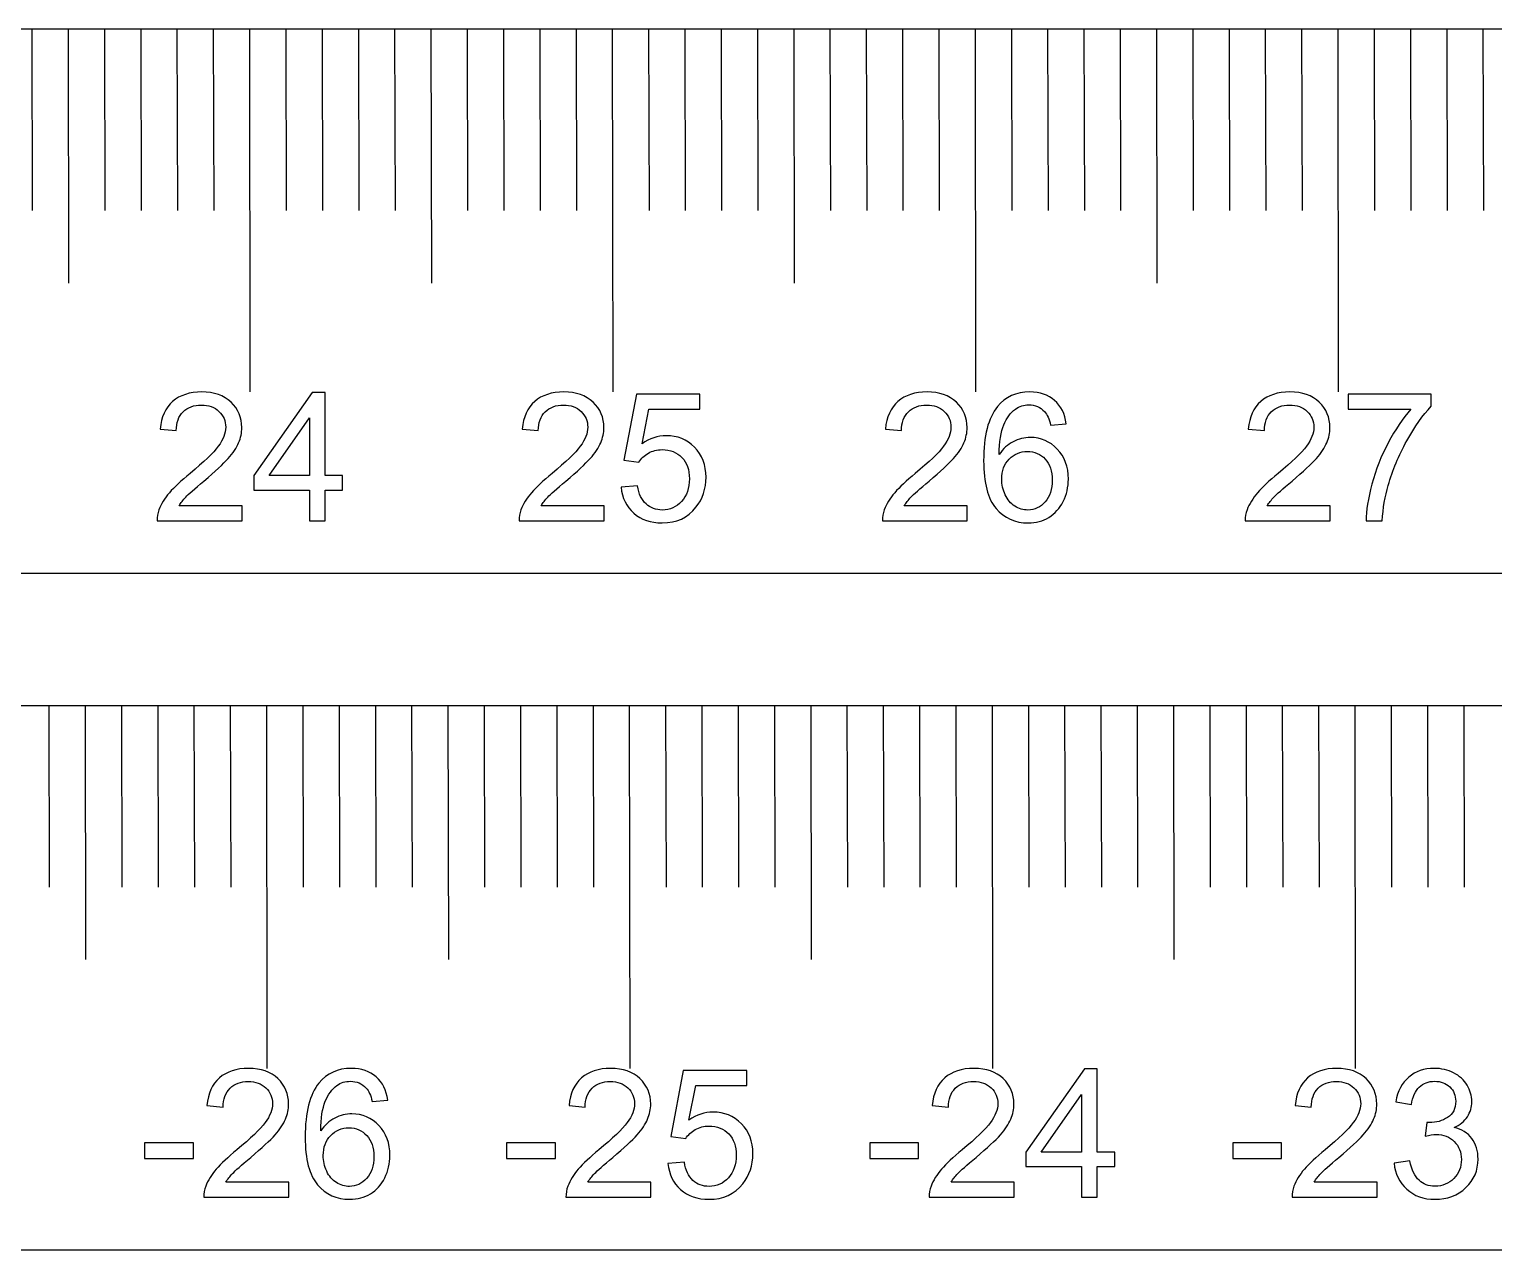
# Model space of a CAD drawing. Header units: millimetres. Extents: x -300 to 279, y -192 to 238.
# Drawn here: x -6.9 to 33.46, y -192.01 to -158.36 of the extents above; entities that cross this region are included whole.
import ezdxf

# ---------------------------------------------------------------- set-up
doc = ezdxf.new("R2010")
doc.units = ezdxf.units.MM
doc.layers.add('CAMADA_1', color=7, linetype='CONTINUOUS')

msp = doc.modelspace()

# ---------------------------------------------------------------- linework, layer by layer
at = {"layer": 'CAMADA_1', "color": 250}
for points, knots in [([(-240.8244, -158.3605), (-240.8244, -158.3605), (259.1756, -158.3605), (259.1756, -158.3605), (259.1756, -158.3605), (259.1756, -173.3605), (259.1756, -173.3605), (259.1756, -173.3605), (-240.8244, -173.3605), (-240.8244, -173.3605), (-240.8244, -173.3605), (-240.8244, -158.3605), (-240.8244, -158.3605)], [0, 0, 0, 0, 0.25, 0.25, 0.25, 0.5, 0.5, 0.5, 0.75, 0.75, 0.75, 1, 1, 1, 1]), ([(-1.0378, -171.4967), (-1.0378, -171.4967), (-1.0378, -171.9116), (-1.0378, -171.9116), (-1.0378, -171.9116), (-3.3789, -171.9116), (-3.3789, -171.9116), (-3.3822, -171.8071), (-3.3649, -171.7066), (-3.3278, -171.6095), (-3.2677, -171.4506), (-3.1714, -171.2934), (-3.0389, -171.1395), (-2.9064, -170.9856), (-2.7171, -170.8078), (-2.4709, -170.6061), (-2.0882, -170.2908), (-1.8281, -170.0414), (-1.6922, -169.857), (-1.5556, -169.6726), (-1.4873, -169.4981), (-1.4873, -169.3335), (-1.4873, -169.1615), (-1.549, -169.0166), (-1.6725, -168.898), (-1.796, -168.7803), (-1.9573, -168.7211), (-2.1557, -168.7211), (-2.3656, -168.7211), (-2.5335, -168.7836), (-2.6594, -168.9087), (-2.7854, -169.033), (-2.8488, -169.2059), (-2.8504, -169.4273), (-2.8504, -169.4273), (-3.2949, -169.3829), (-3.2949, -169.3829), (-3.2645, -169.0503), (-3.1492, -168.7968), (-2.95, -168.6223), (-2.75, -168.4478), (-2.4825, -168.3605), (-2.1458, -168.3605), (-1.8067, -168.3605), (-1.5375, -168.4544), (-1.3399, -168.6429), (-1.1416, -168.8314), (-1.0428, -169.0651), (-1.0428, -169.3434), (-1.0428, -169.485), (-1.0716, -169.6241), (-1.13, -169.7607), (-1.1876, -169.8982), (-1.284, -170.0422), (-1.4181, -170.1937), (-1.5531, -170.3443), (-1.7762, -170.5526), (-2.0873, -170.816), (-2.3483, -171.0349), (-2.5162, -171.1831), (-2.5903, -171.2613), (-2.6644, -171.3395), (-2.7253, -171.4177), (-2.7739, -171.4967), (-2.7739, -171.4967), (-1.0378, -171.4967), (-1.0378, -171.4967)], [0, 0, 0, 0, 0.0454545, 0.0454545, 0.0454545, 0.0909091, 0.0909091, 0.0909091, 0.1363636, 0.1363636, 0.1363636, 0.1818182, 0.1818182, 0.1818182, 0.2272727, 0.2272727, 0.2272727, 0.2727273, 0.2727273, 0.2727273, 0.3181818, 0.3181818, 0.3181818, 0.3636364, 0.3636364, 0.3636364, 0.4090909, 0.4090909, 0.4090909, 0.4545455, 0.4545455, 0.4545455, 0.5, 0.5, 0.5, 0.5454545, 0.5454545, 0.5454545, 0.5909091, 0.5909091, 0.5909091, 0.6363636, 0.6363636, 0.6363636, 0.6818182, 0.6818182, 0.6818182, 0.7272727, 0.7272727, 0.7272727, 0.7727273, 0.7727273, 0.7727273, 0.8181818, 0.8181818, 0.8181818, 0.8636364, 0.8636364, 0.8636364, 0.9090909, 0.9090909, 0.9090909, 0.9545455, 0.9545455, 0.9545455, 1, 1, 1, 1]), ([(0.8201, -171.9116), (0.8201, -171.9116), (0.8201, -171.067), (0.8201, -171.067), (0.8201, -171.067), (-0.7159, -171.067), (-0.7159, -171.067), (-0.7159, -171.067), (-0.7159, -170.667), (-0.7159, -170.667), (-0.7159, -170.667), (0.8991, -168.3753), (0.8991, -168.3753), (0.8991, -168.3753), (1.2547, -168.3753), (1.2547, -168.3753), (1.2547, -168.3753), (1.2547, -170.667), (1.2547, -170.667), (1.2547, -170.667), (1.7338, -170.667), (1.7338, -170.667), (1.7338, -170.667), (1.7338, -171.067), (1.7338, -171.067), (1.7338, -171.067), (1.2547, -171.067), (1.2547, -171.067), (1.2547, -171.067), (1.2547, -171.9116), (1.2547, -171.9116), (1.2547, -171.9116), (0.8201, -171.9116), (0.8201, -171.9116)], [0, 0, 0, 0, 0.0909091, 0.0909091, 0.0909091, 0.1818182, 0.1818182, 0.1818182, 0.2727273, 0.2727273, 0.2727273, 0.3636364, 0.3636364, 0.3636364, 0.4545455, 0.4545455, 0.4545455, 0.5454545, 0.5454545, 0.5454545, 0.6363636, 0.6363636, 0.6363636, 0.7272727, 0.7272727, 0.7272727, 0.8181818, 0.8181818, 0.8181818, 0.9090909, 0.9090909, 0.9090909, 1, 1, 1, 1]), ([(8.9422, -171.4967), (8.9422, -171.4967), (8.9422, -171.9116), (8.9422, -171.9116), (8.9422, -171.9116), (6.6011, -171.9116), (6.6011, -171.9116), (6.5978, -171.8071), (6.6151, -171.7066), (6.6522, -171.6095), (6.7123, -171.4506), (6.8086, -171.2934), (6.9411, -171.1395), (7.0736, -170.9856), (7.2629, -170.8078), (7.5091, -170.6061), (7.8918, -170.2908), (8.1519, -170.0414), (8.2878, -169.857), (8.4244, -169.6726), (8.4927, -169.4981), (8.4927, -169.3335), (8.4927, -169.1615), (8.431, -169.0166), (8.3075, -168.898), (8.184, -168.7803), (8.0227, -168.7211), (7.8243, -168.7211), (7.6144, -168.7211), (7.4465, -168.7836), (7.3206, -168.9087), (7.1946, -169.033), (7.1312, -169.2059), (7.1296, -169.4273), (7.1296, -169.4273), (6.6851, -169.3829), (6.6851, -169.3829), (6.7155, -169.0503), (6.8308, -168.7968), (7.03, -168.6223), (7.23, -168.4478), (7.4975, -168.3605), (7.8342, -168.3605), (8.1733, -168.3605), (8.4425, -168.4544), (8.6401, -168.6429), (8.8384, -168.8314), (8.9372, -169.0651), (8.9372, -169.3434), (8.9372, -169.485), (8.9084, -169.6241), (8.85, -169.7607), (8.7924, -169.8982), (8.696, -170.0422), (8.5619, -170.1937), (8.4269, -170.3443), (8.2038, -170.5526), (7.8927, -170.816), (7.6317, -171.0349), (7.4638, -171.1831), (7.3897, -171.2613), (7.3156, -171.3395), (7.2547, -171.4177), (7.2061, -171.4967), (7.2061, -171.4967), (8.9422, -171.4967), (8.9422, -171.4967)], [0, 0, 0, 0, 0.0454545, 0.0454545, 0.0454545, 0.0909091, 0.0909091, 0.0909091, 0.1363636, 0.1363636, 0.1363636, 0.1818182, 0.1818182, 0.1818182, 0.2272727, 0.2272727, 0.2272727, 0.2727273, 0.2727273, 0.2727273, 0.3181818, 0.3181818, 0.3181818, 0.3636364, 0.3636364, 0.3636364, 0.4090909, 0.4090909, 0.4090909, 0.4545455, 0.4545455, 0.4545455, 0.5, 0.5, 0.5, 0.5454545, 0.5454545, 0.5454545, 0.5909091, 0.5909091, 0.5909091, 0.6363636, 0.6363636, 0.6363636, 0.6818182, 0.6818182, 0.6818182, 0.7272727, 0.7272727, 0.7272727, 0.7727273, 0.7727273, 0.7727273, 0.8181818, 0.8181818, 0.8181818, 0.8636364, 0.8636364, 0.8636364, 0.9090909, 0.9090909, 0.9090909, 0.9545455, 0.9545455, 0.9545455, 1, 1, 1, 1]), ([(9.4122, -170.9831), (9.4122, -170.9831), (9.8666, -170.9485), (9.8666, -170.9485), (9.9004, -171.1699), (9.9786, -171.3362), (10.1004, -171.4482), (10.2222, -171.5593), (10.3712, -171.6153), (10.5465, -171.6153), (10.7581, -171.6153), (10.9351, -171.5362), (11.0791, -171.379), (11.2223, -171.221), (11.294, -171.0119), (11.294, -170.7518), (11.294, -170.504), (11.2256, -170.3089), (11.0882, -170.1657), (10.9507, -170.0225), (10.7688, -169.9509), (10.5424, -169.9509), (10.4017, -169.9509), (10.2757, -169.983), (10.1638, -170.0472), (10.0526, -170.1114), (9.9654, -170.1945), (9.9012, -170.2966), (9.9012, -170.2966), (9.4913, -170.2373), (9.4913, -170.2373), (9.4913, -170.2373), (9.832, -168.4198), (9.832, -168.4198), (9.832, -168.4198), (11.5853, -168.4198), (11.5853, -168.4198), (11.5853, -168.4198), (11.5853, -168.8347), (11.5853, -168.8347), (11.5853, -168.8347), (10.1786, -168.8347), (10.1786, -168.8347), (10.1786, -168.8347), (9.9901, -169.7887), (9.9901, -169.7887), (10.2016, -169.6397), (10.4239, -169.5656), (10.656, -169.5656), (10.9639, -169.5656), (11.224, -169.6726), (11.4355, -169.8867), (11.6471, -170.1007), (11.7533, -170.3756), (11.7533, -170.7114), (11.7533, -171.0317), (11.6603, -171.3082), (11.4742, -171.5412), (11.2479, -171.8276), (10.9384, -171.9709), (10.5465, -171.9709), (10.2255, -171.9709), (9.9637, -171.8803), (9.7604, -171.7001), (9.5571, -171.5198), (9.441, -171.2811), (9.4122, -170.9831)], [0, 0, 0, 0, 0.0454545, 0.0454545, 0.0454545, 0.0909091, 0.0909091, 0.0909091, 0.1363636, 0.1363636, 0.1363636, 0.1818182, 0.1818182, 0.1818182, 0.2272727, 0.2272727, 0.2272727, 0.2727273, 0.2727273, 0.2727273, 0.3181818, 0.3181818, 0.3181818, 0.3636364, 0.3636364, 0.3636364, 0.4090909, 0.4090909, 0.4090909, 0.4545455, 0.4545455, 0.4545455, 0.5, 0.5, 0.5, 0.5454545, 0.5454545, 0.5454545, 0.5909091, 0.5909091, 0.5909091, 0.6363636, 0.6363636, 0.6363636, 0.6818182, 0.6818182, 0.6818182, 0.7272727, 0.7272727, 0.7272727, 0.7727273, 0.7727273, 0.7727273, 0.8181818, 0.8181818, 0.8181818, 0.8636364, 0.8636364, 0.8636364, 0.9090909, 0.9090909, 0.9090909, 0.9545455, 0.9545455, 0.9545455, 1, 1, 1, 1]), ([(18.9544, -171.4967), (18.9544, -171.4967), (18.9544, -171.9116), (18.9544, -171.9116), (18.9544, -171.9116), (16.6133, -171.9116), (16.6133, -171.9116), (16.61, -171.8071), (16.6273, -171.7066), (16.6644, -171.6095), (16.7245, -171.4506), (16.8208, -171.2934), (16.9533, -171.1395), (17.0858, -170.9856), (17.2751, -170.8078), (17.5213, -170.6061), (17.904, -170.2908), (18.1641, -170.0414), (18.3, -169.857), (18.4366, -169.6726), (18.5049, -169.4981), (18.5049, -169.3335), (18.5049, -169.1615), (18.4432, -169.0166), (18.3197, -168.898), (18.1962, -168.7803), (18.0349, -168.7211), (17.8365, -168.7211), (17.6266, -168.7211), (17.4587, -168.7836), (17.3328, -168.9087), (17.2068, -169.033), (17.1434, -169.2059), (17.1418, -169.4273), (17.1418, -169.4273), (16.6973, -169.3829), (16.6973, -169.3829), (16.7277, -169.0503), (16.843, -168.7968), (17.0422, -168.6223), (17.2422, -168.4478), (17.5097, -168.3605), (17.8464, -168.3605), (18.1855, -168.3605), (18.4547, -168.4544), (18.6523, -168.6429), (18.8506, -168.8314), (18.9494, -169.0651), (18.9494, -169.3434), (18.9494, -169.485), (18.9206, -169.6241), (18.8622, -169.7607), (18.8046, -169.8982), (18.7082, -170.0422), (18.5741, -170.1937), (18.4391, -170.3443), (18.216, -170.5526), (17.9049, -170.816), (17.6439, -171.0349), (17.476, -171.1831), (17.4019, -171.2613), (17.3278, -171.3395), (17.2669, -171.4177), (17.2183, -171.4967), (17.2183, -171.4967), (18.9544, -171.4967), (18.9544, -171.4967)], [0, 0, 0, 0, 0.0454545, 0.0454545, 0.0454545, 0.0909091, 0.0909091, 0.0909091, 0.1363636, 0.1363636, 0.1363636, 0.1818182, 0.1818182, 0.1818182, 0.2272727, 0.2272727, 0.2272727, 0.2727273, 0.2727273, 0.2727273, 0.3181818, 0.3181818, 0.3181818, 0.3636364, 0.3636364, 0.3636364, 0.4090909, 0.4090909, 0.4090909, 0.4545455, 0.4545455, 0.4545455, 0.5, 0.5, 0.5, 0.5454545, 0.5454545, 0.5454545, 0.5909091, 0.5909091, 0.5909091, 0.6363636, 0.6363636, 0.6363636, 0.6818182, 0.6818182, 0.6818182, 0.7272727, 0.7272727, 0.7272727, 0.7727273, 0.7727273, 0.7727273, 0.8181818, 0.8181818, 0.8181818, 0.8636364, 0.8636364, 0.8636364, 0.9090909, 0.9090909, 0.9090909, 0.9545455, 0.9545455, 0.9545455, 1, 1, 1, 1]), ([(21.6815, -169.2397), (21.6815, -169.2397), (21.2518, -169.2742), (21.2518, -169.2742), (21.2131, -169.1038), (21.158, -168.9795), (21.0864, -168.9022), (20.9687, -168.7779), (20.823, -168.7161), (20.6501, -168.7161), (20.511, -168.7161), (20.3875, -168.7548), (20.2813, -168.8322), (20.1447, -168.9318), (20.0377, -169.0767), (19.9578, -169.2676), (19.8788, -169.4594), (19.8377, -169.7319), (19.8344, -170.085), (19.9389, -169.9262), (20.0673, -169.8076), (20.2188, -169.7311), (20.3702, -169.6537), (20.5283, -169.615), (20.6946, -169.615), (20.9843, -169.615), (21.2312, -169.722), (21.4354, -169.9352), (21.6387, -170.1484), (21.7408, -170.4233), (21.7408, -170.7617), (21.7408, -170.9839), (21.693, -171.1897), (21.5975, -171.3807), (21.5012, -171.5716), (21.3704, -171.7173), (21.2024, -171.8186), (21.0353, -171.9198), (20.8452, -171.9709), (20.6328, -171.9709), (20.2715, -171.9709), (19.9759, -171.8375), (19.7471, -171.5716), (19.5191, -171.3058), (19.4047, -170.867), (19.4047, -170.2562), (19.4047, -169.573), (19.5314, -169.0758), (19.7842, -168.7655), (20.0048, -168.4955), (20.3019, -168.3605), (20.6764, -168.3605), (20.9547, -168.3605), (21.1835, -168.4387), (21.3613, -168.5943), (21.5391, -168.7499), (21.6461, -168.9647), (21.6815, -169.2397)], [0, 0, 0, 0, 0.0526316, 0.0526316, 0.0526316, 0.1052632, 0.1052632, 0.1052632, 0.1578947, 0.1578947, 0.1578947, 0.2105263, 0.2105263, 0.2105263, 0.2631579, 0.2631579, 0.2631579, 0.3157895, 0.3157895, 0.3157895, 0.3684211, 0.3684211, 0.3684211, 0.4210526, 0.4210526, 0.4210526, 0.4736842, 0.4736842, 0.4736842, 0.5263158, 0.5263158, 0.5263158, 0.5789474, 0.5789474, 0.5789474, 0.6315789, 0.6315789, 0.6315789, 0.6842105, 0.6842105, 0.6842105, 0.7368421, 0.7368421, 0.7368421, 0.7894737, 0.7894737, 0.7894737, 0.8421053, 0.8421053, 0.8421053, 0.8947368, 0.8947368, 0.8947368, 0.9473684, 0.9473684, 0.9473684, 1, 1, 1, 1]), ([(28.9566, -171.4967), (28.9566, -171.4967), (28.9566, -171.9116), (28.9566, -171.9116), (28.9566, -171.9116), (26.6155, -171.9116), (26.6155, -171.9116), (26.6122, -171.8071), (26.6295, -171.7066), (26.6666, -171.6095), (26.7267, -171.4506), (26.823, -171.2934), (26.9555, -171.1395), (27.088, -170.9856), (27.2773, -170.8078), (27.5235, -170.6061), (27.9062, -170.2908), (28.1663, -170.0414), (28.3022, -169.857), (28.4388, -169.6726), (28.5071, -169.4981), (28.5071, -169.3335), (28.5071, -169.1615), (28.4454, -169.0166), (28.3219, -168.898), (28.1984, -168.7803), (28.0371, -168.7211), (27.8387, -168.7211), (27.6288, -168.7211), (27.4609, -168.7836), (27.335, -168.9087), (27.209, -169.033), (27.1456, -169.2059), (27.144, -169.4273), (27.144, -169.4273), (26.6995, -169.3829), (26.6995, -169.3829), (26.7299, -169.0503), (26.8452, -168.7968), (27.0444, -168.6223), (27.2444, -168.4478), (27.5119, -168.3605), (27.8486, -168.3605), (28.1877, -168.3605), (28.4569, -168.4544), (28.6545, -168.6429), (28.8528, -168.8314), (28.9516, -169.0651), (28.9516, -169.3434), (28.9516, -169.485), (28.9228, -169.6241), (28.8644, -169.7607), (28.8068, -169.8982), (28.7104, -170.0422), (28.5763, -170.1937), (28.4413, -170.3443), (28.2182, -170.5526), (27.9071, -170.816), (27.6461, -171.0349), (27.4782, -171.1831), (27.4041, -171.2613), (27.33, -171.3395), (27.2691, -171.4177), (27.2205, -171.4967), (27.2205, -171.4967), (28.9566, -171.4967), (28.9566, -171.4967)], [0, 0, 0, 0, 0.0454545, 0.0454545, 0.0454545, 0.0909091, 0.0909091, 0.0909091, 0.1363636, 0.1363636, 0.1363636, 0.1818182, 0.1818182, 0.1818182, 0.2272727, 0.2272727, 0.2272727, 0.2727273, 0.2727273, 0.2727273, 0.3181818, 0.3181818, 0.3181818, 0.3636364, 0.3636364, 0.3636364, 0.4090909, 0.4090909, 0.4090909, 0.4545455, 0.4545455, 0.4545455, 0.5, 0.5, 0.5, 0.5454545, 0.5454545, 0.5454545, 0.5909091, 0.5909091, 0.5909091, 0.6363636, 0.6363636, 0.6363636, 0.6818182, 0.6818182, 0.6818182, 0.7272727, 0.7272727, 0.7272727, 0.7727273, 0.7727273, 0.7727273, 0.8181818, 0.8181818, 0.8181818, 0.8636364, 0.8636364, 0.8636364, 0.9090909, 0.9090909, 0.9090909, 0.9545455, 0.9545455, 0.9545455, 1, 1, 1, 1]), ([(29.4513, -168.8347), (29.4513, -168.8347), (29.4513, -168.4198), (29.4513, -168.4198), (29.4513, -168.4198), (31.738, -168.4198), (31.738, -168.4198), (31.738, -168.4198), (31.738, -168.7556), (31.738, -168.7556), (31.5133, -168.9952), (31.2894, -169.3137), (31.0688, -169.7113), (30.8474, -170.1089), (30.677, -170.518), (30.556, -170.9386), (30.4696, -171.2341), (30.4136, -171.5593), (30.3897, -171.9116), (30.3897, -171.9116), (29.9452, -171.9116), (29.9452, -171.9116), (29.9502, -171.6334), (30.0045, -171.2967), (30.109, -170.9024), (30.2136, -170.5073), (30.3626, -170.127), (30.5576, -169.7607), (30.7527, -169.3944), (30.9602, -169.0857), (31.1799, -168.8347), (31.1799, -168.8347), (29.4513, -168.8347), (29.4513, -168.8347)], [0, 0, 0, 0, 0.0909091, 0.0909091, 0.0909091, 0.1818182, 0.1818182, 0.1818182, 0.2727273, 0.2727273, 0.2727273, 0.3636364, 0.3636364, 0.3636364, 0.4545455, 0.4545455, 0.4545455, 0.5454545, 0.5454545, 0.5454545, 0.6363636, 0.6363636, 0.6363636, 0.7272727, 0.7272727, 0.7272727, 0.8181818, 0.8181818, 0.8181818, 0.9090909, 0.9090909, 0.9090909, 1, 1, 1, 1]), ([(0.8201, -170.667), (0.8201, -170.667), (0.8201, -169.0767), (0.8201, -169.0767), (0.8201, -169.0767), (-0.2887, -170.667), (-0.2887, -170.667), (-0.2887, -170.667), (0.8201, -170.667), (0.8201, -170.667)], [0, 0, 0, 0, 0.3333333, 0.3333333, 0.3333333, 0.6666667, 0.6666667, 0.6666667, 1, 1, 1, 1]), ([(19.9035, -170.7658), (19.9035, -170.9156), (19.9356, -171.0588), (19.999, -171.1955), (20.0624, -171.3321), (20.1513, -171.4358), (20.264, -171.5074), (20.3776, -171.579), (20.4978, -171.6153), (20.6254, -171.6153), (20.8106, -171.6153), (20.9687, -171.5412), (21.0995, -171.393), (21.2304, -171.2448), (21.2963, -171.044), (21.2963, -170.7896), (21.2963, -170.5452), (21.2312, -170.3526), (21.102, -170.2118), (20.9728, -170.071), (20.8081, -170.0002), (20.6081, -170.0002), (20.4122, -170.0002), (20.2451, -170.071), (20.1085, -170.2118), (19.9718, -170.3526), (19.9035, -170.5369), (19.9035, -170.7658)], [0, 0, 0, 0, 0.1111111, 0.1111111, 0.1111111, 0.2222222, 0.2222222, 0.2222222, 0.3333333, 0.3333333, 0.3333333, 0.4444444, 0.4444444, 0.4444444, 0.5555556, 0.5555556, 0.5555556, 0.6666667, 0.6666667, 0.6666667, 0.7777778, 0.7777778, 0.7777778, 0.8888889, 0.8888889, 0.8888889, 1, 1, 1, 1]), ([(-240.3555, -177.0107), (-240.3555, -177.0107), (259.6445, -177.0107), (259.6445, -177.0107), (259.6445, -177.0107), (259.6445, -192.0107), (259.6445, -192.0107), (259.6445, -192.0107), (-240.3555, -192.0107), (-240.3555, -192.0107), (-240.3555, -192.0107), (-240.3555, -177.0107), (-240.3555, -177.0107)], [0, 0, 0, 0, 0.25, 0.25, 0.25, 0.5, 0.5, 0.5, 0.75, 0.75, 0.75, 1, 1, 1, 1]), ([(0.2534, -190.1469), (0.2534, -190.1469), (0.2534, -190.5618), (0.2534, -190.5618), (0.2534, -190.5618), (-2.0877, -190.5618), (-2.0877, -190.5618), (-2.091, -190.4573), (-2.0737, -190.3568), (-2.0366, -190.2597), (-1.9765, -190.1008), (-1.8802, -189.9436), (-1.7477, -189.7897), (-1.6152, -189.6358), (-1.4259, -189.458), (-1.1797, -189.2563), (-0.797, -188.941), (-0.5369, -188.6916), (-0.401, -188.5072), (-0.2644, -188.3228), (-0.1961, -188.1483), (-0.1961, -187.9837), (-0.1961, -187.8117), (-0.2578, -187.6668), (-0.3813, -187.5482), (-0.5048, -187.4305), (-0.6661, -187.3713), (-0.8645, -187.3713), (-1.0744, -187.3713), (-1.2423, -187.4338), (-1.3682, -187.5589), (-1.4942, -187.6832), (-1.5576, -187.8561), (-1.5592, -188.0775), (-1.5592, -188.0775), (-2.0037, -188.0331), (-2.0037, -188.0331), (-1.9733, -187.7005), (-1.858, -187.447), (-1.6588, -187.2725), (-1.4588, -187.098), (-1.1913, -187.0107), (-0.8546, -187.0107), (-0.5155, -187.0107), (-0.2463, -187.1046), (-0.0487, -187.2931), (0.1496, -187.4816), (0.2484, -187.7153), (0.2484, -187.9936), (0.2484, -188.1352), (0.2196, -188.2743), (0.1612, -188.4109), (0.1036, -188.5484), (0.0072, -188.6924), (-0.1269, -188.8439), (-0.2619, -188.9945), (-0.485, -189.2028), (-0.7961, -189.4662), (-1.0571, -189.6851), (-1.225, -189.8333), (-1.2991, -189.9115), (-1.3732, -189.9897), (-1.4341, -190.0679), (-1.4827, -190.1469), (-1.4827, -190.1469), (0.2534, -190.1469), (0.2534, -190.1469)], [0, 0, 0, 0, 0.0454545, 0.0454545, 0.0454545, 0.0909091, 0.0909091, 0.0909091, 0.1363636, 0.1363636, 0.1363636, 0.1818182, 0.1818182, 0.1818182, 0.2272727, 0.2272727, 0.2272727, 0.2727273, 0.2727273, 0.2727273, 0.3181818, 0.3181818, 0.3181818, 0.3636364, 0.3636364, 0.3636364, 0.4090909, 0.4090909, 0.4090909, 0.4545455, 0.4545455, 0.4545455, 0.5, 0.5, 0.5, 0.5454545, 0.5454545, 0.5454545, 0.5909091, 0.5909091, 0.5909091, 0.6363636, 0.6363636, 0.6363636, 0.6818182, 0.6818182, 0.6818182, 0.7272727, 0.7272727, 0.7272727, 0.7727273, 0.7727273, 0.7727273, 0.8181818, 0.8181818, 0.8181818, 0.8636364, 0.8636364, 0.8636364, 0.9090909, 0.9090909, 0.9090909, 0.9545455, 0.9545455, 0.9545455, 1, 1, 1, 1]), ([(2.9805, -187.8899), (2.9805, -187.8899), (2.5508, -187.9244), (2.5508, -187.9244), (2.5121, -187.754), (2.457, -187.6297), (2.3854, -187.5524), (2.2677, -187.4281), (2.122, -187.3663), (1.9491, -187.3663), (1.81, -187.3663), (1.6865, -187.405), (1.5803, -187.4824), (1.4437, -187.582), (1.3367, -187.7269), (1.2568, -187.9178), (1.1778, -188.1096), (1.1367, -188.3821), (1.1334, -188.7352), (1.2379, -188.5764), (1.3663, -188.4578), (1.5178, -188.3813), (1.6692, -188.3039), (1.8273, -188.2652), (1.9936, -188.2652), (2.2833, -188.2652), (2.5302, -188.3722), (2.7344, -188.5854), (2.9377, -188.7986), (3.0398, -189.0735), (3.0398, -189.4119), (3.0398, -189.6341), (2.992, -189.8399), (2.8965, -190.0309), (2.8002, -190.2218), (2.6694, -190.3675), (2.5014, -190.4688), (2.3343, -190.57), (2.1442, -190.6211), (1.9318, -190.6211), (1.5705, -190.6211), (1.2749, -190.4877), (1.0461, -190.2218), (0.8181, -189.956), (0.7037, -189.5172), (0.7037, -188.9064), (0.7037, -188.2232), (0.8304, -187.726), (1.0832, -187.4157), (1.3038, -187.1457), (1.6009, -187.0107), (1.9754, -187.0107), (2.2537, -187.0107), (2.4825, -187.0889), (2.6603, -187.2445), (2.8381, -187.4001), (2.9451, -187.6149), (2.9805, -187.8899)], [0, 0, 0, 0, 0.0526316, 0.0526316, 0.0526316, 0.1052632, 0.1052632, 0.1052632, 0.1578947, 0.1578947, 0.1578947, 0.2105263, 0.2105263, 0.2105263, 0.2631579, 0.2631579, 0.2631579, 0.3157895, 0.3157895, 0.3157895, 0.3684211, 0.3684211, 0.3684211, 0.4210526, 0.4210526, 0.4210526, 0.4736842, 0.4736842, 0.4736842, 0.5263158, 0.5263158, 0.5263158, 0.5789474, 0.5789474, 0.5789474, 0.6315789, 0.6315789, 0.6315789, 0.6842105, 0.6842105, 0.6842105, 0.7368421, 0.7368421, 0.7368421, 0.7894737, 0.7894737, 0.7894737, 0.8421053, 0.8421053, 0.8421053, 0.8947368, 0.8947368, 0.8947368, 0.9473684, 0.9473684, 0.9473684, 1, 1, 1, 1]), ([(10.2334, -190.1469), (10.2334, -190.1469), (10.2334, -190.5618), (10.2334, -190.5618), (10.2334, -190.5618), (7.8923, -190.5618), (7.8923, -190.5618), (7.889, -190.4573), (7.9063, -190.3568), (7.9434, -190.2597), (8.0035, -190.1008), (8.0998, -189.9436), (8.2323, -189.7897), (8.3648, -189.6358), (8.5541, -189.458), (8.8003, -189.2563), (9.183, -188.941), (9.4431, -188.6916), (9.579, -188.5072), (9.7156, -188.3228), (9.7839, -188.1483), (9.7839, -187.9837), (9.7839, -187.8117), (9.7222, -187.6668), (9.5987, -187.5482), (9.4752, -187.4305), (9.3139, -187.3713), (9.1155, -187.3713), (8.9056, -187.3713), (8.7377, -187.4338), (8.6118, -187.5589), (8.4858, -187.6832), (8.4224, -187.8561), (8.4208, -188.0775), (8.4208, -188.0775), (7.9763, -188.0331), (7.9763, -188.0331), (8.0067, -187.7005), (8.122, -187.447), (8.3212, -187.2725), (8.5212, -187.098), (8.7887, -187.0107), (9.1254, -187.0107), (9.4645, -187.0107), (9.7337, -187.1046), (9.9313, -187.2931), (10.1296, -187.4816), (10.2284, -187.7153), (10.2284, -187.9936), (10.2284, -188.1352), (10.1996, -188.2743), (10.1412, -188.4109), (10.0836, -188.5484), (9.9872, -188.6924), (9.8531, -188.8439), (9.7181, -188.9945), (9.495, -189.2028), (9.1839, -189.4662), (8.9229, -189.6851), (8.755, -189.8333), (8.6809, -189.9115), (8.6068, -189.9897), (8.5459, -190.0679), (8.4973, -190.1469), (8.4973, -190.1469), (10.2334, -190.1469), (10.2334, -190.1469)], [0, 0, 0, 0, 0.0454545, 0.0454545, 0.0454545, 0.0909091, 0.0909091, 0.0909091, 0.1363636, 0.1363636, 0.1363636, 0.1818182, 0.1818182, 0.1818182, 0.2272727, 0.2272727, 0.2272727, 0.2727273, 0.2727273, 0.2727273, 0.3181818, 0.3181818, 0.3181818, 0.3636364, 0.3636364, 0.3636364, 0.4090909, 0.4090909, 0.4090909, 0.4545455, 0.4545455, 0.4545455, 0.5, 0.5, 0.5, 0.5454545, 0.5454545, 0.5454545, 0.5909091, 0.5909091, 0.5909091, 0.6363636, 0.6363636, 0.6363636, 0.6818182, 0.6818182, 0.6818182, 0.7272727, 0.7272727, 0.7272727, 0.7727273, 0.7727273, 0.7727273, 0.8181818, 0.8181818, 0.8181818, 0.8636364, 0.8636364, 0.8636364, 0.9090909, 0.9090909, 0.9090909, 0.9545455, 0.9545455, 0.9545455, 1, 1, 1, 1]), ([(10.7034, -189.6333), (10.7034, -189.6333), (11.1578, -189.5987), (11.1578, -189.5987), (11.1916, -189.8201), (11.2698, -189.9864), (11.3916, -190.0984), (11.5134, -190.2095), (11.6624, -190.2655), (11.8377, -190.2655), (12.0493, -190.2655), (12.2263, -190.1864), (12.3703, -190.0292), (12.5135, -189.8712), (12.5852, -189.6621), (12.5852, -189.402), (12.5852, -189.1542), (12.5168, -188.9591), (12.3794, -188.8159), (12.2419, -188.6727), (12.06, -188.6011), (11.8336, -188.6011), (11.6929, -188.6011), (11.5669, -188.6332), (11.455, -188.6974), (11.3438, -188.7616), (11.2566, -188.8447), (11.1924, -188.9468), (11.1924, -188.9468), (10.7825, -188.8875), (10.7825, -188.8875), (10.7825, -188.8875), (11.1232, -187.07), (11.1232, -187.07), (11.1232, -187.07), (12.8765, -187.07), (12.8765, -187.07), (12.8765, -187.07), (12.8765, -187.4849), (12.8765, -187.4849), (12.8765, -187.4849), (11.4698, -187.4849), (11.4698, -187.4849), (11.4698, -187.4849), (11.2813, -188.4389), (11.2813, -188.4389), (11.4928, -188.2899), (11.7151, -188.2158), (11.9472, -188.2158), (12.2551, -188.2158), (12.5152, -188.3228), (12.7267, -188.5369), (12.9383, -188.7509), (13.0445, -189.0258), (13.0445, -189.3616), (13.0445, -189.6819), (12.9515, -189.9584), (12.7654, -190.1914), (12.5391, -190.4778), (12.2296, -190.6211), (11.8377, -190.6211), (11.5167, -190.6211), (11.2549, -190.5305), (11.0516, -190.3503), (10.8483, -190.17), (10.7322, -189.9313), (10.7034, -189.6333)], [0, 0, 0, 0, 0.0454545, 0.0454545, 0.0454545, 0.0909091, 0.0909091, 0.0909091, 0.1363636, 0.1363636, 0.1363636, 0.1818182, 0.1818182, 0.1818182, 0.2272727, 0.2272727, 0.2272727, 0.2727273, 0.2727273, 0.2727273, 0.3181818, 0.3181818, 0.3181818, 0.3636364, 0.3636364, 0.3636364, 0.4090909, 0.4090909, 0.4090909, 0.4545455, 0.4545455, 0.4545455, 0.5, 0.5, 0.5, 0.5454545, 0.5454545, 0.5454545, 0.5909091, 0.5909091, 0.5909091, 0.6363636, 0.6363636, 0.6363636, 0.6818182, 0.6818182, 0.6818182, 0.7272727, 0.7272727, 0.7272727, 0.7727273, 0.7727273, 0.7727273, 0.8181818, 0.8181818, 0.8181818, 0.8636364, 0.8636364, 0.8636364, 0.9090909, 0.9090909, 0.9090909, 0.9545455, 0.9545455, 0.9545455, 1, 1, 1, 1]), ([(20.2456, -190.1469), (20.2456, -190.1469), (20.2456, -190.5618), (20.2456, -190.5618), (20.2456, -190.5618), (17.9045, -190.5618), (17.9045, -190.5618), (17.9012, -190.4573), (17.9185, -190.3568), (17.9556, -190.2597), (18.0157, -190.1008), (18.112, -189.9436), (18.2445, -189.7897), (18.377, -189.6358), (18.5663, -189.458), (18.8125, -189.2563), (19.1952, -188.941), (19.4553, -188.6916), (19.5912, -188.5072), (19.7278, -188.3228), (19.7961, -188.1483), (19.7961, -187.9837), (19.7961, -187.8117), (19.7344, -187.6668), (19.6109, -187.5482), (19.4874, -187.4305), (19.3261, -187.3713), (19.1277, -187.3713), (18.9178, -187.3713), (18.7499, -187.4338), (18.624, -187.5589), (18.498, -187.6832), (18.4346, -187.8561), (18.433, -188.0775), (18.433, -188.0775), (17.9885, -188.0331), (17.9885, -188.0331), (18.0189, -187.7005), (18.1342, -187.447), (18.3334, -187.2725), (18.5334, -187.098), (18.8009, -187.0107), (19.1376, -187.0107), (19.4767, -187.0107), (19.7459, -187.1046), (19.9435, -187.2931), (20.1418, -187.4816), (20.2406, -187.7153), (20.2406, -187.9936), (20.2406, -188.1352), (20.2118, -188.2743), (20.1534, -188.4109), (20.0958, -188.5484), (19.9994, -188.6924), (19.8653, -188.8439), (19.7303, -188.9945), (19.5072, -189.2028), (19.1961, -189.4662), (18.9351, -189.6851), (18.7672, -189.8333), (18.6931, -189.9115), (18.619, -189.9897), (18.5581, -190.0679), (18.5095, -190.1469), (18.5095, -190.1469), (20.2456, -190.1469), (20.2456, -190.1469)], [0, 0, 0, 0, 0.0454545, 0.0454545, 0.0454545, 0.0909091, 0.0909091, 0.0909091, 0.1363636, 0.1363636, 0.1363636, 0.1818182, 0.1818182, 0.1818182, 0.2272727, 0.2272727, 0.2272727, 0.2727273, 0.2727273, 0.2727273, 0.3181818, 0.3181818, 0.3181818, 0.3636364, 0.3636364, 0.3636364, 0.4090909, 0.4090909, 0.4090909, 0.4545455, 0.4545455, 0.4545455, 0.5, 0.5, 0.5, 0.5454545, 0.5454545, 0.5454545, 0.5909091, 0.5909091, 0.5909091, 0.6363636, 0.6363636, 0.6363636, 0.6818182, 0.6818182, 0.6818182, 0.7272727, 0.7272727, 0.7272727, 0.7727273, 0.7727273, 0.7727273, 0.8181818, 0.8181818, 0.8181818, 0.8636364, 0.8636364, 0.8636364, 0.9090909, 0.9090909, 0.9090909, 0.9545455, 0.9545455, 0.9545455, 1, 1, 1, 1]), ([(22.1035, -190.5618), (22.1035, -190.5618), (22.1035, -189.7172), (22.1035, -189.7172), (22.1035, -189.7172), (20.5675, -189.7172), (20.5675, -189.7172), (20.5675, -189.7172), (20.5675, -189.3172), (20.5675, -189.3172), (20.5675, -189.3172), (22.1825, -187.0255), (22.1825, -187.0255), (22.1825, -187.0255), (22.5381, -187.0255), (22.5381, -187.0255), (22.5381, -187.0255), (22.5381, -189.3172), (22.5381, -189.3172), (22.5381, -189.3172), (23.0172, -189.3172), (23.0172, -189.3172), (23.0172, -189.3172), (23.0172, -189.7172), (23.0172, -189.7172), (23.0172, -189.7172), (22.5381, -189.7172), (22.5381, -189.7172), (22.5381, -189.7172), (22.5381, -190.5618), (22.5381, -190.5618), (22.5381, -190.5618), (22.1035, -190.5618), (22.1035, -190.5618)], [0, 0, 0, 0, 0.0909091, 0.0909091, 0.0909091, 0.1818182, 0.1818182, 0.1818182, 0.2727273, 0.2727273, 0.2727273, 0.3636364, 0.3636364, 0.3636364, 0.4545455, 0.4545455, 0.4545455, 0.5454545, 0.5454545, 0.5454545, 0.6363636, 0.6363636, 0.6363636, 0.7272727, 0.7272727, 0.7272727, 0.8181818, 0.8181818, 0.8181818, 0.9090909, 0.9090909, 0.9090909, 1, 1, 1, 1]), ([(30.2478, -190.1469), (30.2478, -190.1469), (30.2478, -190.5618), (30.2478, -190.5618), (30.2478, -190.5618), (27.9067, -190.5618), (27.9067, -190.5618), (27.9034, -190.4573), (27.9207, -190.3568), (27.9578, -190.2597), (28.0179, -190.1008), (28.1142, -189.9436), (28.2467, -189.7897), (28.3792, -189.6358), (28.5685, -189.458), (28.8147, -189.2563), (29.1974, -188.941), (29.4575, -188.6916), (29.5934, -188.5072), (29.73, -188.3228), (29.7983, -188.1483), (29.7983, -187.9837), (29.7983, -187.8117), (29.7366, -187.6668), (29.6131, -187.5482), (29.4896, -187.4305), (29.3283, -187.3713), (29.1299, -187.3713), (28.92, -187.3713), (28.7521, -187.4338), (28.6262, -187.5589), (28.5002, -187.6832), (28.4368, -187.8561), (28.4352, -188.0775), (28.4352, -188.0775), (27.9907, -188.0331), (27.9907, -188.0331), (28.0211, -187.7005), (28.1364, -187.447), (28.3356, -187.2725), (28.5356, -187.098), (28.8031, -187.0107), (29.1398, -187.0107), (29.4789, -187.0107), (29.7481, -187.1046), (29.9457, -187.2931), (30.144, -187.4816), (30.2428, -187.7153), (30.2428, -187.9936), (30.2428, -188.1352), (30.214, -188.2743), (30.1556, -188.4109), (30.098, -188.5484), (30.0016, -188.6924), (29.8675, -188.8439), (29.7325, -188.9945), (29.5094, -189.2028), (29.1983, -189.4662), (28.9373, -189.6851), (28.7694, -189.8333), (28.6953, -189.9115), (28.6212, -189.9897), (28.5603, -190.0679), (28.5117, -190.1469), (28.5117, -190.1469), (30.2478, -190.1469), (30.2478, -190.1469)], [0, 0, 0, 0, 0.0454545, 0.0454545, 0.0454545, 0.0909091, 0.0909091, 0.0909091, 0.1363636, 0.1363636, 0.1363636, 0.1818182, 0.1818182, 0.1818182, 0.2272727, 0.2272727, 0.2272727, 0.2727273, 0.2727273, 0.2727273, 0.3181818, 0.3181818, 0.3181818, 0.3636364, 0.3636364, 0.3636364, 0.4090909, 0.4090909, 0.4090909, 0.4545455, 0.4545455, 0.4545455, 0.5, 0.5, 0.5, 0.5454545, 0.5454545, 0.5454545, 0.5909091, 0.5909091, 0.5909091, 0.6363636, 0.6363636, 0.6363636, 0.6818182, 0.6818182, 0.6818182, 0.7272727, 0.7272727, 0.7272727, 0.7727273, 0.7727273, 0.7727273, 0.8181818, 0.8181818, 0.8181818, 0.8636364, 0.8636364, 0.8636364, 0.9090909, 0.9090909, 0.9090909, 0.9545455, 0.9545455, 0.9545455, 1, 1, 1, 1]), ([(30.7178, -189.6234), (30.7178, -189.6234), (31.1525, -189.5641), (31.1525, -189.5641), (31.2027, -189.8111), (31.2866, -189.9889), (31.406, -190.0975), (31.5253, -190.2062), (31.6719, -190.2605), (31.8455, -190.2605), (32.0513, -190.2605), (32.225, -190.1897), (32.365, -190.0482), (32.5049, -189.9066), (32.5749, -189.7312), (32.5749, -189.5222), (32.5749, -189.323), (32.5098, -189.1583), (32.379, -189.0283), (32.2489, -188.899), (32.0834, -188.834), (31.8818, -188.834), (31.7995, -188.834), (31.6974, -188.8505), (31.5747, -188.8826), (31.5747, -188.8826), (31.6233, -188.5023), (31.6233, -188.5023), (31.6521, -188.5056), (31.676, -188.5072), (31.6933, -188.5072), (31.8793, -188.5072), (32.0456, -188.4587), (32.1946, -188.3623), (32.3427, -188.266), (32.4168, -188.1179), (32.4168, -187.9178), (32.4168, -187.759), (32.3625, -187.6273), (32.2547, -187.5227), (32.1468, -187.4182), (32.0077, -187.3663), (31.8373, -187.3663), (31.6677, -187.3663), (31.527, -187.4198), (31.4142, -187.5268), (31.3014, -187.6339), (31.229, -187.7944), (31.1969, -188.0084), (31.1969, -188.0084), (30.7623, -187.9294), (30.7623, -187.9294), (30.8158, -187.638), (30.936, -187.4116), (31.1245, -187.2511), (31.3121, -187.0906), (31.5467, -187.0107), (31.8266, -187.0107), (32.0192, -187.0107), (32.197, -187.0519), (32.3592, -187.135), (32.5222, -187.2173), (32.6465, -187.3301), (32.7321, -187.4725), (32.8185, -187.6157), (32.8613, -187.7672), (32.8613, -187.9277), (32.8613, -188.08), (32.8202, -188.2183), (32.7387, -188.3434), (32.6564, -188.4685), (32.5345, -188.5681), (32.374, -188.6422), (32.5831, -188.69), (32.7453, -188.7904), (32.8613, -188.9427), (32.9766, -189.0941), (33.0342, -189.2851), (33.0342, -189.5131), (33.0342, -189.8218), (32.9214, -190.0844), (32.6967, -190.2992), (32.4711, -190.5141), (32.1863, -190.6211), (31.8423, -190.6211), (31.5319, -190.6211), (31.2743, -190.5281), (31.0693, -190.3428), (30.8635, -190.1576), (30.7466, -189.9181), (30.7178, -189.6234)], [0, 0, 0, 0, 0.0333333, 0.0333333, 0.0333333, 0.0666667, 0.0666667, 0.0666667, 0.1, 0.1, 0.1, 0.1333333, 0.1333333, 0.1333333, 0.1666667, 0.1666667, 0.1666667, 0.2, 0.2, 0.2, 0.2333333, 0.2333333, 0.2333333, 0.2666667, 0.2666667, 0.2666667, 0.3, 0.3, 0.3, 0.3333333, 0.3333333, 0.3333333, 0.3666667, 0.3666667, 0.3666667, 0.4, 0.4, 0.4, 0.4333333, 0.4333333, 0.4333333, 0.4666667, 0.4666667, 0.4666667, 0.5, 0.5, 0.5, 0.5333333, 0.5333333, 0.5333333, 0.5666667, 0.5666667, 0.5666667, 0.6, 0.6, 0.6, 0.6333333, 0.6333333, 0.6333333, 0.6666667, 0.6666667, 0.6666667, 0.7, 0.7, 0.7, 0.7333333, 0.7333333, 0.7333333, 0.7666667, 0.7666667, 0.7666667, 0.8, 0.8, 0.8, 0.8333333, 0.8333333, 0.8333333, 0.8666667, 0.8666667, 0.8666667, 0.9, 0.9, 0.9, 0.9333333, 0.9333333, 0.9333333, 0.9666667, 0.9666667, 0.9666667, 1, 1, 1, 1]), ([(22.1035, -189.3172), (22.1035, -189.3172), (22.1035, -187.7269), (22.1035, -187.7269), (22.1035, -187.7269), (20.9947, -189.3172), (20.9947, -189.3172), (20.9947, -189.3172), (22.1035, -189.3172), (22.1035, -189.3172)], [0, 0, 0, 0, 0.3333333, 0.3333333, 0.3333333, 0.6666667, 0.6666667, 0.6666667, 1, 1, 1, 1]), ([(1.2025, -189.416), (1.2025, -189.5658), (1.2346, -189.709), (1.298, -189.8457), (1.3614, -189.9823), (1.4503, -190.086), (1.563, -190.1576), (1.6766, -190.2292), (1.7968, -190.2655), (1.9244, -190.2655), (2.1096, -190.2655), (2.2677, -190.1914), (2.3985, -190.0432), (2.5294, -189.895), (2.5953, -189.6942), (2.5953, -189.4398), (2.5953, -189.1954), (2.5302, -189.0028), (2.401, -188.862), (2.2718, -188.7212), (2.1071, -188.6504), (1.9071, -188.6504), (1.7112, -188.6504), (1.5441, -188.7212), (1.4075, -188.862), (1.2708, -189.0028), (1.2025, -189.1871), (1.2025, -189.416)], [0, 0, 0, 0, 0.1111111, 0.1111111, 0.1111111, 0.2222222, 0.2222222, 0.2222222, 0.3333333, 0.3333333, 0.3333333, 0.4444444, 0.4444444, 0.4444444, 0.5555556, 0.5555556, 0.5555556, 0.6666667, 0.6666667, 0.6666667, 0.7777778, 0.7777778, 0.7777778, 0.8888889, 0.8888889, 0.8888889, 1, 1, 1, 1]), ([(-3.7225, -189.4999), (-3.7225, -189.4999), (-3.7225, -189.0653), (-3.7225, -189.0653), (-3.7225, -189.0653), (-2.3791, -189.0653), (-2.3791, -189.0653), (-2.3791, -189.0653), (-2.3791, -189.4999), (-2.3791, -189.4999), (-2.3791, -189.4999), (-3.7225, -189.4999), (-3.7225, -189.4999)], [0, 0, 0, 0, 0.25, 0.25, 0.25, 0.5, 0.5, 0.5, 0.75, 0.75, 0.75, 1, 1, 1, 1]), ([(6.2575, -189.4999), (6.2575, -189.4999), (6.2575, -189.0653), (6.2575, -189.0653), (6.2575, -189.0653), (7.6009, -189.0653), (7.6009, -189.0653), (7.6009, -189.0653), (7.6009, -189.4999), (7.6009, -189.4999), (7.6009, -189.4999), (6.2575, -189.4999), (6.2575, -189.4999)], [0, 0, 0, 0, 0.25, 0.25, 0.25, 0.5, 0.5, 0.5, 0.75, 0.75, 0.75, 1, 1, 1, 1]), ([(16.2697, -189.4999), (16.2697, -189.4999), (16.2697, -189.0653), (16.2697, -189.0653), (16.2697, -189.0653), (17.6131, -189.0653), (17.6131, -189.0653), (17.6131, -189.0653), (17.6131, -189.4999), (17.6131, -189.4999), (17.6131, -189.4999), (16.2697, -189.4999), (16.2697, -189.4999)], [0, 0, 0, 0, 0.25, 0.25, 0.25, 0.5, 0.5, 0.5, 0.75, 0.75, 0.75, 1, 1, 1, 1]), ([(26.2719, -189.4999), (26.2719, -189.4999), (26.2719, -189.0653), (26.2719, -189.0653), (26.2719, -189.0653), (27.6153, -189.0653), (27.6153, -189.0653), (27.6153, -189.0653), (27.6153, -189.4999), (27.6153, -189.4999), (27.6153, -189.4999), (26.2719, -189.4999), (26.2719, -189.4999)], [0, 0, 0, 0, 0.25, 0.25, 0.25, 0.5, 0.5, 0.5, 0.75, 0.75, 0.75, 1, 1, 1, 1])]:
    msp.add_open_spline(points, degree=3, knots=knots, dxfattribs=at)
for points in [[(-6.8299, -158.3605), (-6.8299, -158.3605), (-6.8181, -163.3605), (-6.8181, -163.3605)], [(-5.8299, -158.3605), (-5.8299, -158.3605), (-5.8181, -165.3605), (-5.8181, -165.3605)], [(-4.83, -158.3605), (-4.83, -158.3605), (-4.8182, -163.3605), (-4.8182, -163.3605)], [(-3.83, -158.3605), (-3.83, -158.3605), (-3.8182, -163.3605), (-3.8182, -163.3605)], [(-2.83, -158.3605), (-2.83, -158.3605), (-2.8182, -163.3605), (-2.8182, -163.3605)], [(-1.83, -158.3605), (-1.83, -158.3605), (-1.8182, -163.3605), (-1.8182, -163.3605)], [(-0.8301, -158.3605), (-0.8301, -158.3605), (-0.8183, -168.3605), (-0.8183, -168.3605)], [(-0.8301, -158.3605), (-0.8301, -158.3605), (-0.8183, -168.3605), (-0.8183, -168.3605)], [(0.1699, -158.3605), (0.1699, -158.3605), (0.1817, -163.3605), (0.1817, -163.3605)], [(1.1699, -158.3605), (1.1699, -158.3605), (1.1817, -163.3605), (1.1817, -163.3605)], [(2.1699, -158.3605), (2.1699, -158.3605), (2.1817, -163.3605), (2.1817, -163.3605)], [(3.1698, -158.3605), (3.1698, -158.3605), (3.1816, -163.3605), (3.1816, -163.3605)], [(4.1698, -158.3605), (4.1698, -158.3605), (4.1816, -165.3605), (4.1816, -165.3605)], [(5.1698, -158.3605), (5.1698, -158.3605), (5.1816, -163.3605), (5.1816, -163.3605)], [(6.1698, -158.3605), (6.1698, -158.3605), (6.1816, -163.3605), (6.1816, -163.3605)], [(7.1697, -158.3605), (7.1697, -158.3605), (7.1815, -163.3605), (7.1815, -163.3605)], [(8.1697, -158.3605), (8.1697, -158.3605), (8.1815, -163.3605), (8.1815, -163.3605)], [(9.1697, -158.3605), (9.1697, -158.3605), (9.1815, -168.3605), (9.1815, -168.3605)], [(9.1697, -158.3605), (9.1697, -158.3605), (9.1815, -168.3605), (9.1815, -168.3605)], [(10.1697, -158.3605), (10.1697, -158.3605), (10.1815, -163.3605), (10.1815, -163.3605)], [(11.1697, -158.3605), (11.1697, -158.3605), (11.1815, -163.3605), (11.1815, -163.3605)], [(12.1696, -158.3605), (12.1696, -158.3605), (12.1814, -163.3605), (12.1814, -163.3605)], [(13.1696, -158.3605), (13.1696, -158.3605), (13.1814, -163.3605), (13.1814, -163.3605)], [(14.1696, -158.3605), (14.1696, -158.3605), (14.1814, -165.3605), (14.1814, -165.3605)], [(15.1696, -158.3605), (15.1696, -158.3605), (15.1814, -163.3605), (15.1814, -163.3605)], [(16.1695, -158.3605), (16.1695, -158.3605), (16.1813, -163.3605), (16.1813, -163.3605)], [(17.1695, -158.3605), (17.1695, -158.3605), (17.1813, -163.3605), (17.1813, -163.3605)], [(18.1695, -158.3605), (18.1695, -158.3605), (18.1813, -163.3605), (18.1813, -163.3605)], [(19.1695, -158.3605), (19.1695, -158.3605), (19.1813, -168.3605), (19.1813, -168.3605)], [(19.1695, -158.3605), (19.1695, -158.3605), (19.1813, -168.3605), (19.1813, -168.3605)], [(20.1694, -158.3605), (20.1694, -158.3605), (20.1812, -163.3605), (20.1812, -163.3605)], [(21.1694, -158.3605), (21.1694, -158.3605), (21.1812, -163.3605), (21.1812, -163.3605)], [(22.1694, -158.3605), (22.1694, -158.3605), (22.1812, -163.3605), (22.1812, -163.3605)], [(23.1694, -158.3605), (23.1694, -158.3605), (23.1812, -163.3605), (23.1812, -163.3605)], [(24.1693, -158.3605), (24.1693, -158.3605), (24.1811, -165.3605), (24.1811, -165.3605)], [(25.1693, -158.3605), (25.1693, -158.3605), (25.1811, -163.3605), (25.1811, -163.3605)], [(26.1693, -158.3605), (26.1693, -158.3605), (26.1811, -163.3605), (26.1811, -163.3605)], [(27.1693, -158.3605), (27.1693, -158.3605), (27.1811, -163.3605), (27.1811, -163.3605)], [(28.1693, -158.3605), (28.1693, -158.3605), (28.1811, -163.3605), (28.1811, -163.3605)], [(29.1692, -158.3605), (29.1692, -158.3605), (29.181, -168.3605), (29.181, -168.3605)], [(29.1692, -158.3605), (29.1692, -158.3605), (29.181, -168.3605), (29.181, -168.3605)], [(30.1692, -158.3605), (30.1692, -158.3605), (30.181, -163.3605), (30.181, -163.3605)], [(31.1692, -158.3605), (31.1692, -158.3605), (31.181, -163.3605), (31.181, -163.3605)], [(32.1692, -158.3605), (32.1692, -158.3605), (32.181, -163.3605), (32.181, -163.3605)], [(33.1691, -158.3605), (33.1691, -158.3605), (33.1809, -163.3605), (33.1809, -163.3605)], [(-6.361, -177.0107), (-6.361, -177.0107), (-6.3492, -182.0107), (-6.3492, -182.0107)], [(-5.361, -177.0107), (-5.361, -177.0107), (-5.3492, -184.0107), (-5.3492, -184.0107)], [(-4.3611, -177.0107), (-4.3611, -177.0107), (-4.3493, -182.0107), (-4.3493, -182.0107)], [(-3.3611, -177.0107), (-3.3611, -177.0107), (-3.3493, -182.0107), (-3.3493, -182.0107)], [(-2.3611, -177.0107), (-2.3611, -177.0107), (-2.3493, -182.0107), (-2.3493, -182.0107)], [(-1.3611, -177.0107), (-1.3611, -177.0107), (-1.3493, -182.0107), (-1.3493, -182.0107)], [(-0.3612, -177.0107), (-0.3612, -177.0107), (-0.3494, -187.0107), (-0.3494, -187.0107)], [(-0.3612, -177.0107), (-0.3612, -177.0107), (-0.3494, -187.0107), (-0.3494, -187.0107)], [(0.6388, -177.0107), (0.6388, -177.0107), (0.6506, -182.0107), (0.6506, -182.0107)], [(1.6388, -177.0107), (1.6388, -177.0107), (1.6506, -182.0107), (1.6506, -182.0107)], [(2.6388, -177.0107), (2.6388, -177.0107), (2.6506, -182.0107), (2.6506, -182.0107)], [(3.6387, -177.0107), (3.6387, -177.0107), (3.6505, -182.0107), (3.6505, -182.0107)], [(4.6387, -177.0107), (4.6387, -177.0107), (4.6505, -184.0107), (4.6505, -184.0107)], [(5.6387, -177.0107), (5.6387, -177.0107), (5.6505, -182.0107), (5.6505, -182.0107)], [(6.6387, -177.0107), (6.6387, -177.0107), (6.6505, -182.0107), (6.6505, -182.0107)], [(7.6386, -177.0107), (7.6386, -177.0107), (7.6504, -182.0107), (7.6504, -182.0107)], [(8.6386, -177.0107), (8.6386, -177.0107), (8.6504, -182.0107), (8.6504, -182.0107)], [(9.6386, -177.0107), (9.6386, -177.0107), (9.6504, -187.0107), (9.6504, -187.0107)], [(9.6386, -177.0107), (9.6386, -177.0107), (9.6504, -187.0107), (9.6504, -187.0107)], [(10.6386, -177.0107), (10.6386, -177.0107), (10.6504, -182.0107), (10.6504, -182.0107)], [(11.6386, -177.0107), (11.6386, -177.0107), (11.6504, -182.0107), (11.6504, -182.0107)], [(12.6385, -177.0107), (12.6385, -177.0107), (12.6503, -182.0107), (12.6503, -182.0107)], [(13.6385, -177.0107), (13.6385, -177.0107), (13.6503, -182.0107), (13.6503, -182.0107)], [(14.6385, -177.0107), (14.6385, -177.0107), (14.6503, -184.0107), (14.6503, -184.0107)], [(15.6385, -177.0107), (15.6385, -177.0107), (15.6503, -182.0107), (15.6503, -182.0107)], [(16.6384, -177.0107), (16.6384, -177.0107), (16.6502, -182.0107), (16.6502, -182.0107)], [(17.6384, -177.0107), (17.6384, -177.0107), (17.6502, -182.0107), (17.6502, -182.0107)], [(18.6384, -177.0107), (18.6384, -177.0107), (18.6502, -182.0107), (18.6502, -182.0107)], [(19.6384, -177.0107), (19.6384, -177.0107), (19.6502, -187.0107), (19.6502, -187.0107)], [(19.6384, -177.0107), (19.6384, -177.0107), (19.6502, -187.0107), (19.6502, -187.0107)], [(20.6383, -177.0107), (20.6383, -177.0107), (20.6501, -182.0107), (20.6501, -182.0107)], [(21.6383, -177.0107), (21.6383, -177.0107), (21.6501, -182.0107), (21.6501, -182.0107)], [(22.6383, -177.0107), (22.6383, -177.0107), (22.6501, -182.0107), (22.6501, -182.0107)], [(23.6383, -177.0107), (23.6383, -177.0107), (23.6501, -182.0107), (23.6501, -182.0107)], [(24.6382, -177.0107), (24.6382, -177.0107), (24.65, -184.0107), (24.65, -184.0107)], [(25.6382, -177.0107), (25.6382, -177.0107), (25.65, -182.0107), (25.65, -182.0107)], [(26.6382, -177.0107), (26.6382, -177.0107), (26.65, -182.0107), (26.65, -182.0107)], [(27.6382, -177.0107), (27.6382, -177.0107), (27.65, -182.0107), (27.65, -182.0107)], [(28.6382, -177.0107), (28.6382, -177.0107), (28.65, -182.0107), (28.65, -182.0107)], [(29.6381, -177.0107), (29.6381, -177.0107), (29.6499, -187.0107), (29.6499, -187.0107)], [(29.6381, -177.0107), (29.6381, -177.0107), (29.6499, -187.0107), (29.6499, -187.0107)], [(30.6381, -177.0107), (30.6381, -177.0107), (30.6499, -182.0107), (30.6499, -182.0107)], [(31.6381, -177.0107), (31.6381, -177.0107), (31.6499, -182.0107), (31.6499, -182.0107)], [(32.6381, -177.0107), (32.6381, -177.0107), (32.6499, -182.0107), (32.6499, -182.0107)]]:
    msp.add_open_spline(points, degree=3, dxfattribs=at)

doc.saveas('drawing.dxf')
